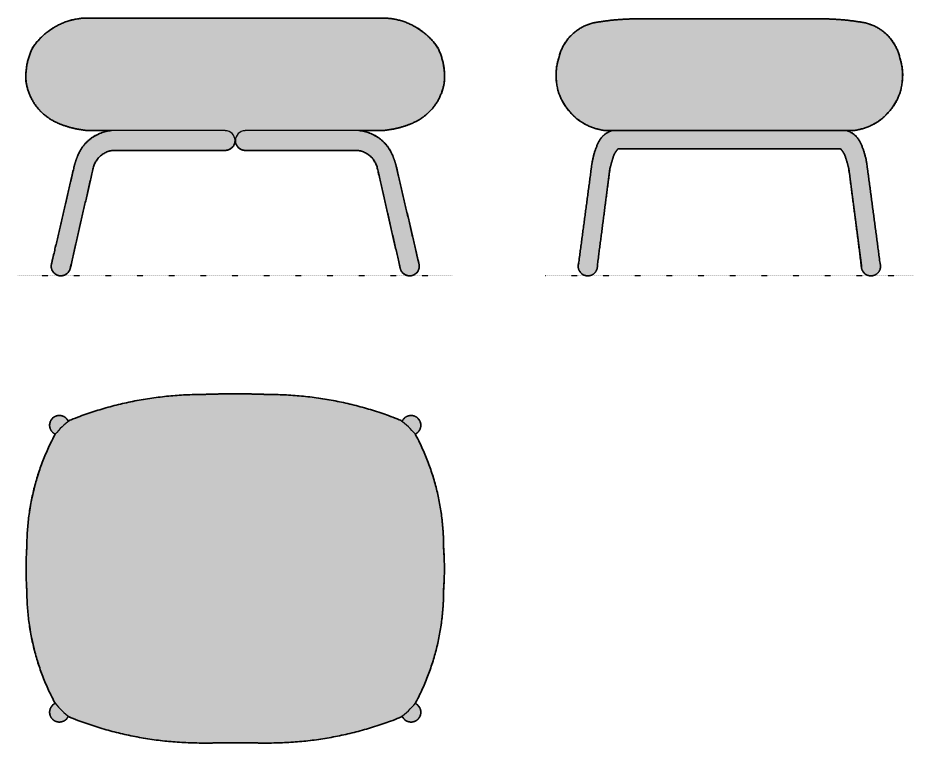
# Model space of a CAD drawing. Header units: millimetres. Extents: x 0 to 1494, y -779 to 429.
import ezdxf

# ---------------------------------------------------------------- set-up
doc = ezdxf.new("R2010")
doc.units = ezdxf.units.MM
doc.linetypes.add('Dots', pattern=[1, 0, -1])
doc.layers.add('Blocks', color=7, linetype='Continuous')
doc.layers.add('Blocks$Fill', color=7, linetype='Continuous', true_color=0xffffff)
for name, color, linetype, lineweight, true_color in [('Blocks$Inner', 7, 'Continuous', 25, 0x007f00), ('Blocks$Outline', 7, 'Continuous', 35, 0xff3f3f), ('Groud', 7, 'Dots', 25, 0x243775)]:
    doc.layers.add(name, color=color, linetype=linetype, lineweight=lineweight, true_color=true_color)

# ---------------------------------------------------------------- blocks, each defined once
blk = doc.blocks.new('Nest Easy Ottoman Top')
at = {"layer": 'Blocks$Fill'}
blk.add_hatch(color=256, dxfattribs=at).paths.add_polyline_path([(69.2, 209), (69, 209.4), (68.8, 209.9), (68.6, 210.3), (68.4, 210.7), (68.1, 211.1), (67.9, 211.6), (67.6, 212), (67.3, 212.4), (67, 212.8), (66.7, 213.1), (66.3, 213.5), (66, 213.9), (65.6, 214.2), (65.3, 214.6), (64.9, 214.9), (64.5, 215.2), (64.1, 215.5), (63.7, 215.8), (63.3, 216.1), (62.9, 216.4), (62.4, 216.6), (62, 216.9), (61.6, 217.1), (61.1, 217.3), (60.7, 217.5), (60.2, 217.7), (59.7, 217.9), (59.3, 218), (58.8, 218.2), (58.4, 218.3), (57.9, 218.4), (57.4, 218.5), (57, 218.6), (56.5, 218.7), (56, 218.7), (55.5, 218.8), (55, 218.8), (54.5, 218.8), (54.1, 218.8), (53.6, 218.8), (53.1, 218.8), (52.6, 218.8), (52.1, 218.7), (51.6, 218.6), (51.1, 218.5), (50.6, 218.4), (50.1, 218.3), (49.6, 218.2), (49.1, 218), (48.7, 217.9), (48.2, 217.7), (47.7, 217.5), (47.3, 217.3), (46.8, 217.1), (46.4, 216.8), (46, 216.6), (45.5, 216.3), (45.1, 216.1), (44.7, 215.8), (44.3, 215.5), (44, 215.2), (43.6, 214.9), (43.2, 214.6), (42.9, 214.2), (42.5, 213.9), (42.2, 213.5), (41.9, 213.2), (41.6, 212.8), (41.3, 212.4), (41, 212), (40.7, 211.6), (40.4, 211.2), (40.2, 210.8), (39.9, 210.4), (39.7, 209.9), (39.5, 209.5), (39.3, 209), (39.1, 208.5), (38.9, 208.1), (38.7, 207.6), (38.6, 207.1), (38.5, 206.6), (38.3, 206.1), (38.2, 205.7), (38.1, 205.2), (38.1, 204.7), (38, 204.2), (38, 203.7), (37.9, 203.2), (37.9, 202.7), (37.9, 202.2), (37.9, 201.7), (38, 201.2), (38, 200.8), (38.1, 200.3), (38.2, 199.8), (38.2, 199.3), (38.3, 198.9), (38.5, 198.4), (38.6, 197.9), (38.7, 197.5), (38.9, 197), (39.1, 196.5), (39.2, 196.1), (39.4, 195.6), (39.7, 195.2), (39.9, 194.7), (40.1, 194.3), (40.4, 193.9), (40.7, 193.5), (41, 193), (41.3, 192.6), (41.6, 192.2), (41.9, 191.9), (42.2, 191.5), (42.6, 191.1), (42.9, 190.8), (43.3, 190.4), (43.7, 190.1), (44, 189.8), (44.4, 189.5), (44.8, 189.2), (45.2, 188.9), (45.6, 188.6), (46.1, 188.4), (46.5, 188.2), (46.9, 187.9), (47.3, 187.7), (47, 187.4), (41.5, 176.6), (36.3, 165.7), (31.3, 154.6), (26.8, 143.3), (22.5, 131.8), (18.6, 120.2), (15.1, 108.4), (11.9, 96.6), (9.1, 84.7), (6.7, 72.7), (4.7, 60.6), (3, 48.5), (1.7, 36.4), (0.7, 24.2), (0.2, 12.1), (0, 0), (-0.6, -9.1), (-1, -18.3), (-1.3, -27.4), (-1.3, -36.6), (-1.3, -45.8), (-1, -54.9), (-0.6, -64.1), (0, -73.2), (0.2, -85.3), (0.7, -97.4), (1.7, -109.6), (3, -121.7), (4.7, -133.8), (6.7, -145.9), (9.1, -157.9), (11.9, -169.8), (15.1, -181.6), (18.6, -193.4), (22.5, -205), (26.8, -216.5), (31.3, -227.8), (36.3, -238.9), (41.5, -249.8), (47, -260.6), (47.3, -260.9), (46.9, -261.1), (46.5, -261.4), (46.1, -261.6), (45.6, -261.8), (45.2, -262.1), (44.8, -262.4), (44.4, -262.7), (44, -263), (43.7, -263.3), (43.3, -263.6), (42.9, -264), (42.6, -264.3), (42.2, -264.7), (41.9, -265.1), (41.6, -265.4), (41.3, -265.8), (41, -266.2), (40.7, -266.7), (40.4, -267.1), (40.1, -267.5), (39.9, -267.9), (39.7, -268.4), (39.4, -268.8), (39.2, -269.3), (39.1, -269.7), (38.9, -270.2), (38.7, -270.7), (38.6, -271.1), (38.5, -271.6), (38.3, -272.1), (38.2, -272.5), (38.2, -273), (38.1, -273.5), (38, -274), (38, -274.4), (37.9, -274.9), (37.9, -275.4), (37.9, -275.9), (37.9, -276.4), (38, -276.9), (38, -277.4), (38.1, -277.9), (38.1, -278.4), (38.2, -278.9), (38.3, -279.3), (38.5, -279.8), (38.6, -280.3), (38.7, -280.8), (38.9, -281.3), (39.1, -281.7), (39.3, -282.2), (39.5, -282.7), (39.7, -283.1), (39.9, -283.6), (40.2, -284), (40.4, -284.4), (40.7, -284.8), (41, -285.2), (41.3, -285.6), (41.6, -286), (41.9, -286.4), (42.2, -286.7), (42.5, -287.1), (42.9, -287.4), (43.2, -287.8), (43.6, -288.1), (44, -288.4), (44.3, -288.7), (44.7, -289), (45.1, -289.3), (45.5, -289.5), (46, -289.8), (46.4, -290), (46.8, -290.3), (47.3, -290.5), (47.7, -290.7), (48.2, -290.9), (48.7, -291.1), (49.1, -291.2), (49.6, -291.4), (50.1, -291.5), (50.6, -291.6), (51.1, -291.7), (51.6, -291.8), (52.1, -291.9), (52.6, -292), (53.1, -292), (53.6, -292), (54.1, -292), (54.5, -292), (55, -292), (55.5, -292), (56, -291.9), (56.5, -291.9), (57, -291.8), (57.4, -291.7), (57.9, -291.6), (58.4, -291.5), (58.8, -291.4), (59.3, -291.2), (59.7, -291.1), (60.2, -290.9), (60.7, -290.7), (61.1, -290.5), (61.6, -290.3), (62, -290.1), (62.4, -289.8), (62.9, -289.6), (63.3, -289.3), (63.7, -289), (64.1, -288.7), (64.5, -288.4), (64.9, -288.1), (65.3, -287.8), (65.6, -287.4), (66, -287.1), (66.3, -286.7), (66.7, -286.3), (67, -286), (67.3, -285.6), (67.6, -285.2), (67.9, -284.8), (68.1, -284.3), (68.4, -283.9), (68.6, -283.5), (68.8, -283.1), (69, -282.6), (69.2, -282.2), (71.7, -284.1), (84.8, -289.2), (98.1, -294), (111.5, -298.5), (125.1, -302.7), (138.7, -306.6), (152.5, -310.1), (166.3, -313.3), (180.3, -316.2), (194.3, -318.7), (208.3, -320.9), (222.4, -322.8), (236.5, -324.3), (250.6, -325.5), (264.8, -326.3), (278.9, -326.8), (293, -327), (401.9, -327), (416, -326.8), (430.1, -326.3), (444.2, -325.5), (458.4, -324.3), (472.5, -322.8), (486.5, -320.9), (500.6, -318.7), (514.6, -316.2), (528.5, -313.3), (542.4, -310.1), (556.1, -306.6), (569.8, -302.7), (583.3, -298.5), (596.8, -294), (610, -289.2), (623.2, -284.1), (625.6, -282.2), (625.8, -282.6), (626, -283.1), (626.2, -283.5), (626.5, -283.9), (626.7, -284.3), (627, -284.8), (627.3, -285.2), (627.6, -285.6), (627.9, -286), (628.2, -286.3), (628.5, -286.7), (628.9, -287.1), (629.2, -287.4), (629.6, -287.8), (630, -288.1), (630.4, -288.4), (630.7, -288.7), (631.2, -289), (631.6, -289.3), (632, -289.6), (632.4, -289.8), (632.9, -290.1), (633.3, -290.3), (633.7, -290.5), (634.2, -290.7), (634.6, -290.9), (635.1, -291.1), (635.6, -291.2), (636, -291.4), (636.5, -291.5), (637, -291.6), (637.4, -291.7), (637.9, -291.8), (638.4, -291.9), (638.8, -291.9), (639.3, -292), (639.8, -292), (640.3, -292), (640.8, -292), (641.3, -292), (641.8, -292), (642.3, -292), (642.8, -291.9), (643.3, -291.8), (643.8, -291.7), (644.3, -291.6), (644.7, -291.5), (645.2, -291.4), (645.7, -291.2), (646.2, -291.1), (646.7, -290.9), (647.1, -290.7), (647.6, -290.5), (648, -290.3), (648.5, -290), (648.9, -289.8), (649.3, -289.5), (649.7, -289.3), (650.1, -289), (650.5, -288.7), (650.9, -288.4), (651.3, -288.1), (651.6, -287.8), (652, -287.4), (652.3, -287.1), (652.6, -286.7), (653, -286.4), (653.3, -286), (653.6, -285.6), (653.9, -285.2), (654.1, -284.8), (654.4, -284.4), (654.7, -284), (654.9, -283.6), (655.2, -283.1), (655.4, -282.7), (655.6, -282.2), (655.8, -281.7), (655.9, -281.3), (656.1, -280.8), (656.3, -280.3), (656.4, -279.8), (656.5, -279.3), (656.6, -278.9), (656.7, -278.4), (656.8, -277.9), (656.8, -277.4), (656.9, -276.9), (656.9, -276.4), (656.9, -275.9), (656.9, -275.4), (656.9, -274.9), (656.9, -274.4), (656.8, -274), (656.8, -273.5), (656.7, -273), (656.6, -272.5), (656.5, -272.1), (656.4, -271.6), (656.3, -271.1), (656.1, -270.7), (656, -270.2), (655.8, -269.7), (655.6, -269.3), (655.4, -268.8), (655.2, -268.4), (655, -267.9), (654.7, -267.5), (654.5, -267.1), (654.2, -266.7), (653.9, -266.2), (653.6, -265.8), (653.3, -265.4), (653, -265.1), (652.6, -264.7), (652.3, -264.3), (651.9, -264), (651.6, -263.6), (651.2, -263.3), (650.8, -263), (650.4, -262.7), (650, -262.4), (649.6, -262.1), (649.2, -261.8), (648.8, -261.6), (648.4, -261.4), (648, -261.1), (647.5, -260.9), (647.8, -260.6), (653.4, -249.8), (658.6, -238.9), (663.5, -227.8), (668.1, -216.5), (672.3, -205), (676.2, -193.4), (679.7, -181.6), (682.9, -169.8), (685.7, -157.9), (688.1, -145.9), (690.2, -133.8), (691.9, -121.7), (693.2, -109.6), (694.1, -97.4), (694.7, -85.3), (694.9, -73.2), (695.4, -64.1), (695.9, -54.9), (696.1, -45.8), (696.2, -36.6), (696.1, -27.4), (695.9, -18.3), (695.4, -9.1), (694.9, 0), (694.7, 12.1), (694.1, 24.2), (693.2, 36.4), (691.9, 48.5), (690.2, 60.6), (688.1, 72.7), (685.7, 84.7), (682.9, 96.6), (679.7, 108.4), (676.2, 120.2), (672.3, 131.8), (668.1, 143.3), (663.5, 154.6), (658.6, 165.7), (653.4, 176.6), (647.8, 187.4), (647.5, 187.7), (648, 187.9), (648.4, 188.2), (648.8, 188.4), (649.2, 188.6), (649.6, 188.9), (650, 189.2), (650.4, 189.5), (650.8, 189.8), (651.2, 190.1), (651.6, 190.4), (651.9, 190.8), (652.3, 191.1), (652.6, 191.5), (653, 191.9), (653.3, 192.2), (653.6, 192.6), (653.9, 193), (654.2, 193.5), (654.5, 193.9), (654.7, 194.3), (655, 194.7), (655.2, 195.2), (655.4, 195.6), (655.6, 196.1), (655.8, 196.5), (656, 197), (656.1, 197.5), (656.3, 197.9), (656.4, 198.4), (656.5, 198.9), (656.6, 199.3), (656.7, 199.8), (656.8, 200.3), (656.8, 200.8), (656.9, 201.2), (656.9, 201.7), (656.9, 202.2), (656.9, 202.7), (656.9, 203.2), (656.9, 203.7), (656.8, 204.2), (656.8, 204.7), (656.7, 205.2), (656.6, 205.7), (656.5, 206.1), (656.4, 206.6), (656.3, 207.1), (656.1, 207.6), (655.9, 208.1), (655.8, 208.5), (655.6, 209), (655.4, 209.5), (655.2, 209.9), (654.9, 210.4), (654.7, 210.8), (654.4, 211.2), (654.1, 211.6), (653.9, 212), (653.6, 212.4), (653.3, 212.8), (653, 213.2), (652.6, 213.5), (652.3, 213.9), (652, 214.2), (651.6, 214.6), (651.3, 214.9), (650.9, 215.2), (650.5, 215.5), (650.1, 215.8), (649.7, 216.1), (649.3, 216.3), (648.9, 216.6), (648.5, 216.8), (648, 217.1), (647.6, 217.3), (647.1, 217.5), (646.7, 217.7), (646.2, 217.9), (645.7, 218), (645.2, 218.2), (644.7, 218.3), (644.3, 218.4), (643.8, 218.5), (643.3, 218.6), (642.8, 218.7), (642.3, 218.8), (641.8, 218.8), (641.3, 218.8), (640.8, 218.8), (640.3, 218.8), (639.8, 218.8), (639.3, 218.8), (638.8, 218.7), (638.4, 218.7), (637.9, 218.6), (637.4, 218.5), (637, 218.4), (636.5, 218.3), (636, 218.2), (635.6, 218), (635.1, 217.9), (634.6, 217.7), (634.2, 217.5), (633.7, 217.3), (633.3, 217.1), (632.9, 216.9), (632.4, 216.6), (632, 216.4), (631.6, 216.1), (631.2, 215.8), (630.7, 215.5), (630.4, 215.2), (630, 214.9), (629.6, 214.6), (629.2, 214.2), (628.9, 213.9), (628.5, 213.5), (628.2, 213.1), (627.9, 212.8), (627.6, 212.4), (627.3, 212), (627, 211.6), (626.7, 211.1), (626.5, 210.7), (626.2, 210.3), (626, 209.9), (625.8, 209.4), (625.6, 209), (623.2, 210.9), (610, 216), (596.8, 220.8), (583.3, 225.3), (569.8, 229.5), (556.1, 233.4), (542.4, 236.9), (528.5, 240.1), (514.6, 243), (500.6, 245.5), (486.5, 247.7), (472.5, 249.6), (458.4, 251.1), (444.2, 252.3), (430.1, 253.1), (416, 253.6), (401.9, 253.8), (374.7, 254.6), (347.4, 254.9), (320.2, 254.6), (293, 253.8), (278.9, 253.6), (264.8, 253.1), (250.6, 252.3), (236.5, 251.1), (222.4, 249.6), (208.3, 247.7), (194.3, 245.5), (180.3, 243), (166.3, 240.1), (152.5, 236.9), (138.7, 233.4), (125.1, 229.5), (111.5, 225.3), (98.1, 220.8), (84.8, 216), (71.7, 210.9)], flags=0)
at = {"layer": 'Blocks$Inner'}
for centre, radius, start, end in [((347.4, -1078.9), 1333.8, 87.6611, 92.3389), ((293, -338.5), 592.3, 90, 111.9428), ((401.9, -338.5), 592.3, 68.0572, 90), ((54.3, 202.5), 16.3, 23.4577, 244.8821), ((165.1, 88.5), 154, 127.332, 140.0227), ((529.8, 88.5), 154, 39.9773, 52.668), ((640.6, 202.5), 16.3, 295.1179, 156.5423), ((396.8, 0), 396.8, 151.8145, 180), ((298.1, 0), 396.8, 0, 28.1855), ((501.3, -36.6), 502.6, 175.8239, 184.1761), ((193.6, -36.6), 502.6, 355.8239, 4.1761), ((396.8, -73.2), 396.8, 180, 208.1855), ((298.1, -73.2), 396.8, 331.8145, 0), ((54.3, -275.7), 16.3, 115.1179, 336.5423), ((165.1, -161.7), 154, 219.9773, 232.668), ((529.8, -161.7), 154, 307.332, 320.0227), ((640.6, -275.7), 16.3, 203.4577, 64.8821), ((293, 265.3), 592.3, 248.0572, 270), ((401.9, 265.3), 592.3, 270, 291.9428)]:
    blk.add_arc(centre, radius, start, end, dxfattribs=at)
at = {"layer": 'Blocks$Inner', "extrusion": (0, 0, -1)}
blk.add_arc((-347.4, -8603.1), 8276.3, 89.62315, 90.37685, dxfattribs=at)
at = {"layer": 'Blocks$Outline'}
for points, weights, knots in [([(625.6, 209), (624.4, 210), (623.2, 210.9), (516.7, 253.8), (401.9, 253.8), (347.4, 256), (293, 253.8)], [0.998991821102, 0.999445770579, 1, 0.981722279466, 1, 0.999166893214, 1], [2488.226311, 2488.226311, 2488.226311, 2491.312308, 2491.312308, 2718.141689, 2718.141689, 2827.041656, 2827.041656, 2827.041656]), ([(293, 253.8), (178.2, 253.8), (71.7, 210.9), (70.4, 210), (69.2, 209)], [1, 0.981722279466, 1, 0.999445770579, 0.998991821102], [638.279802, 638.279802, 638.279802, 865.109184, 865.109184, 868.19518, 868.19518, 868.19518]), ([(69.2, 209), (65.8, 216.9), (57.4, 218.5), (49, 220.2), (42.9, 214.2), (36.7, 208.3), (38.2, 199.8), (39.6, 191.4), (47.3, 187.7)], [1, 0.885571618607, 1, 0.885571618607, 1, 0.885571618607, 1, 0.885571618607, 1], [0, 0, 0, 15.775863, 15.775863, 31.551727, 31.551727, 47.32759, 47.32759, 63.103454, 63.103454, 63.103454]), ([(647.5, 187.7), (655.3, 191.4), (656.7, 199.8), (658.1, 208.3), (652, 214.2), (645.8, 220.2), (637.4, 218.5), (629, 216.9), (625.6, 209)], [1, 0.885571618607, 1, 0.885571618607, 1, 0.885571618607, 1, 0.885571618607, 1], [0, 0, 0, 15.775863, 15.775863, 31.551727, 31.551727, 47.32759, 47.32759, 63.103454, 63.103454, 63.103454]), ([(47.3, 187.7), (47.2, 187.6), (47, 187.4), (0, 99.6), (0, 0), (-2.7, -36.6), (0, -73.2), (0, -172.8), (47, -260.6), (47.2, -260.8), (47.3, -260.9)], [0.999846041, 0.999922028113, 1, 0.969902872814, 1, 0.997344951081, 1, 0.969902872814, 1, 0.999922028114, 0.999846041001], [898.786536, 898.786536, 898.786536, 899.22069, 899.22069, 1094.395656, 1094.395656, 1167.659637, 1167.659637, 1362.834604, 1362.834604, 1363.268758, 1363.268758, 1363.268758]), ([(647.5, -260.9), (647.7, -260.8), (647.8, -260.6), (694.9, -172.8), (694.9, -73.2), (697.5, -36.6), (694.9, 0), (694.9, 99.6), (647.8, 187.4), (647.7, 187.6), (647.5, 187.7)], [0.999846041001, 0.999922028113, 1, 0.969902872814, 1, 0.997344951081, 1, 0.969902872814, 1, 0.999922028114, 0.999846041001], [1993.152734, 1993.152734, 1993.152734, 1993.586888, 1993.586888, 2188.761854, 2188.761854, 2262.025835, 2262.025835, 2457.200801, 2457.200801, 2457.634955, 2457.634955, 2457.634955]), ([(47.3, -260.9), (39.6, -264.6), (38.2, -273), (36.7, -281.5), (42.9, -287.4), (49, -293.4), (57.4, -291.7), (65.8, -290.1), (69.2, -282.2)], [1, 0.885571618607, 1, 0.885571618607, 1, 0.885571618607, 1, 0.885571618607, 1], [0, 0, 0, 15.775863, 15.775863, 31.551727, 31.551727, 47.32759, 47.32759, 63.103454, 63.103454, 63.103454]), ([(625.6, -282.2), (629, -290.1), (637.4, -291.7), (645.8, -293.4), (652, -287.4), (658.1, -281.5), (656.7, -273), (655.3, -264.6), (647.5, -260.9)], [1, 0.885571618607, 1, 0.885571618607, 1, 0.885571618607, 1, 0.885571618607, 1], [0, 0, 0, 15.775863, 15.775863, 31.551727, 31.551727, 47.32759, 47.32759, 63.103454, 63.103454, 63.103454]), ([(69.2, -282.2), (70.4, -283.2), (71.7, -284.1), (178.2, -327), (293, -327), (347.4, -326.7), (401.9, -327), (516.7, -327), (623.2, -284.1), (624.4, -283.2), (625.6, -282.2)], [0.998991821102, 0.999445770579, 1, 0.981722279466, 1, 0.999978369877, 1, 0.981722279466, 1, 0.999445770579, 0.998991821102], [1393.860113, 1393.860113, 1393.860113, 1396.94611, 1396.94611, 1623.775491, 1623.775491, 1732.646, 1732.646, 1959.475381, 1959.475381, 1962.561378, 1962.561378, 1962.561378])]:
    blk.add_rational_spline(points, weights, degree=2, knots=knots, dxfattribs=at)
blk = doc.blocks.new('Nest Easy Ottoman Side')
at = {"layer": 'Blocks$Fill'}
blk.add_hatch(color=256, dxfattribs=at).paths.add_polyline_path([(307.5, 427.9), (152.9, 427.9), (145, 427.8), (137.2, 427.5), (129.4, 427.1), (121.5, 426.6), (113.7, 425.9), (105.9, 425.1), (98.1, 424.1), (90.4, 422.9), (89, 422.8), (87.5, 422.6), (86.1, 422.4), (84.7, 422.1), (83.2, 421.9), (81.8, 421.6), (80.4, 421.2), (78.9, 420.9), (77.5, 420.5), (76.1, 420.1), (74.6, 419.6), (73.2, 419.2), (71.8, 418.7), (70.4, 418.1), (68.9, 417.6), (67.5, 417), (66.1, 416.4), (64.7, 415.7), (63.4, 415), (62, 414.3), (60.6, 413.6), (59.3, 412.8), (57.9, 412), (56.6, 411.2), (55.3, 410.4), (54, 409.5), (52.7, 408.6), (51.5, 407.6), (50.2, 406.7), (49, 405.7), (47.8, 404.7), (46.6, 403.7), (45.4, 402.6), (44.3, 401.5), (43.2, 400.4), (42.1, 399.3), (41, 398.2), (40, 397), (39, 395.8), (38, 394.6), (37, 393.4), (36, 392.2), (35.1, 390.9), (34.2, 389.6), (33.4, 388.4), (32.5, 387.1), (31.7, 385.7), (30.9, 384.4), (30.2, 383.1), (29.5, 381.8), (28.8, 380.4), (28.1, 379), (27.5, 377.7), (26.9, 376.3), (26.3, 374.9), (25.7, 373.6), (25.2, 372.2), (24.7, 370.8), (24.3, 369.4), (23.8, 368), (23.4, 366.6), (23.1, 365.2), (22.7, 363.8), (22.4, 362.4), (21.8, 360.5), (21.2, 358.5), (20.7, 356.6), (20.3, 354.6), (19.8, 352.6), (19.4, 350.6), (19.1, 348.5), (18.8, 346.5), (18.5, 344.5), (18.3, 342.4), (18.2, 340.3), (18, 338.3), (18, 336.2), (17.9, 334.1), (17.9, 332), (18, 329.9), (18.1, 327.9), (18.3, 325.8), (18.5, 323.7), (18.7, 321.7), (19, 319.6), (19.3, 317.6), (19.7, 315.5), (20.1, 313.5), (20.6, 311.5), (21.1, 309.5), (21.7, 307.5), (22.3, 305.6), (22.9, 303.6), (23.6, 301.7), (24.3, 299.8), (25, 297.9), (26.2, 295.2), (27.6, 292.5), (29, 289.8), (30.5, 287.2), (32.1, 284.5), (33.8, 282), (35.6, 279.4), (37.5, 276.9), (39.4, 274.5), (41.5, 272.1), (43.7, 269.8), (45.9, 267.5), (48.2, 265.4), (50.6, 263.3), (53.1, 261.2), (55.6, 259.3), (58.2, 257.5), (60.9, 255.7), (63.6, 254), (66.4, 252.5), (69.2, 251), (72, 249.6), (74.9, 248.4), (77.8, 247.2), (80.8, 246.1), (83.7, 245.2), (86.7, 244.3), (89.7, 243.6), (92.7, 242.9), (95.7, 242.4), (98.6, 241.9), (101.6, 241.6), (110.6, 241.6), (109.8, 241.3), (109, 241), (108.2, 240.7), (107.4, 240.3), (106.6, 240), (105.9, 239.6), (105.1, 239.2), (104.4, 238.8), (103.6, 238.4), (102.9, 237.9), (102.1, 237.5), (101.4, 237), (100.7, 236.5), (100, 236), (99.3, 235.4), (98.6, 234.9), (97.9, 234.3), (97.3, 233.8), (96.7, 233.2), (96, 232.6), (95.4, 232), (94.8, 231.3), (94.2, 230.7), (93.7, 230), (93.1, 229.4), (92.6, 228.7), (92.1, 228), (91.6, 227.3), (91.1, 226.6), (90.6, 225.9), (90.2, 225.2), (89.8, 224.4), (88.7, 222.2), (87.6, 219.9), (86.6, 217.6), (85.6, 215.2), (84.7, 212.9), (83.8, 210.5), (83, 208.1), (82.2, 205.7), (81.5, 203.3), (80.8, 200.9), (80.2, 198.4), (79.6, 196), (79, 193.5), (78.5, 191), (78.1, 188.6), (77.7, 186.1), (55.6, 20.6), (55.5, 20.2), (55.4, 19.8), (55.3, 19.3), (55.2, 18.9), (55.1, 18.5), (55, 18.1), (55, 17.6), (54.9, 17.2), (54.9, 16.7), (54.9, 16.3), (54.9, 15.9), (54.9, 15.4), (54.9, 15), (54.9, 14.5), (54.9, 14.1), (55, 13.6), (55, 13.2), (55.1, 12.7), (55.2, 12.3), (55.3, 11.9), (55.4, 11.4), (55.5, 11), (55.7, 10.6), (55.8, 10.2), (56, 9.7), (56.1, 9.3), (56.3, 8.9), (56.5, 8.5), (56.7, 8.2), (56.9, 7.8), (57.1, 7.4), (57.4, 7), (57.6, 6.7), (57.8, 6.3), (58.1, 6), (58.4, 5.6), (58.6, 5.3), (58.9, 5), (59.2, 4.6), (59.5, 4.3), (59.9, 4), (60.2, 3.7), (60.5, 3.4), (60.9, 3.1), (61.2, 2.9), (61.6, 2.6), (62, 2.3), (62.3, 2.1), (62.7, 1.9), (63.1, 1.6), (63.5, 1.4), (63.9, 1.2), (64.3, 1), (64.7, 0.9), (65.1, 0.7), (65.5, 0.6), (66, 0.4), (66.4, 0.3), (66.8, 0.2), (67.2, 0.1), (67.7, 0), (68.1, -0.1), (68.5, -0.2), (68.9, -0.2), (69.4, -0.3), (69.8, -0.3), (70.2, -0.3), (70.6, -0.4), (71.1, -0.4), (71.5, -0.3), (72, -0.3), (72.4, -0.3), (72.8, -0.2), (73.3, -0.2), (73.7, -0.1), (74.2, 0), (74.6, 0.1), (75, 0.2), (75.5, 0.3), (75.9, 0.4), (76.3, 0.6), (76.7, 0.8), (77.1, 0.9), (77.6, 1.1), (78, 1.3), (78.4, 1.5), (78.7, 1.7), (79.1, 1.9), (79.5, 2.2), (79.9, 2.4), (80.2, 2.7), (80.6, 2.9), (80.9, 3.2), (81.3, 3.5), (81.6, 3.8), (81.9, 4), (82.2, 4.3), (82.5, 4.6), (82.8, 5), (83.1, 5.3), (83.4, 5.6), (83.6, 6), (83.9, 6.3), (84.1, 6.7), (84.4, 7.1), (84.6, 7.4), (84.8, 7.8), (85.1, 8.2), (85.3, 8.6), (85.5, 9), (85.6, 9.4), (85.8, 9.9), (86, 10.3), (86.1, 10.7), (86.2, 11.1), (86.4, 11.6), (86.5, 12), (86.6, 12.4), (86.6, 12.9), (86.7, 13.3), (86.8, 13.7), (86.8, 14.2), (86.9, 14.6), (86.9, 15.1), (86.9, 15.5), (86.9, 15.9), (86.9, 16.3), (86.8, 16.8), (107.8, 177.9), (109.2, 183.7), (110.8, 189.3), (112.5, 194.9), (114.4, 200.5), (114.8, 201.2), (115.1, 202), (115.4, 202.7), (115.8, 203.4), (116.2, 204.1), (116.6, 204.8), (117, 205.5), (117.4, 206.1), (117.9, 206.8), (118.3, 207.4), (118.8, 208.1), (119.3, 208.7), (119.8, 209.3), (120.3, 209.9), (120.9, 210.5), (121.4, 211.1), (306.9, 211.1), (492.4, 211.1), (493, 210.5), (493.5, 209.9), (494, 209.3), (494.5, 208.7), (495, 208.1), (495.5, 207.4), (496, 206.8), (496.4, 206.1), (496.9, 205.5), (497.3, 204.8), (497.7, 204.1), (498.1, 203.4), (498.4, 202.7), (498.8, 202), (499.1, 201.2), (499.4, 200.5), (501.3, 194.9), (503.1, 189.3), (504.7, 183.7), (506.1, 177.9), (527, 16.8), (527, 16.3), (527, 15.9), (527, 15.5), (527, 15.1), (527, 14.6), (527, 14.2), (527.1, 13.7), (527.2, 13.3), (527.2, 12.9), (527.3, 12.4), (527.4, 12), (527.5, 11.6), (527.6, 11.1), (527.8, 10.7), (527.9, 10.3), (528.1, 9.9), (528.2, 9.4), (528.4, 9), (528.6, 8.6), (528.8, 8.2), (529, 7.8), (529.2, 7.4), (529.5, 7.1), (529.7, 6.7), (530, 6.3), (530.2, 6), (530.5, 5.6), (530.8, 5.3), (531.1, 5), (531.4, 4.6), (531.7, 4.3), (532, 4), (532.3, 3.8), (532.6, 3.5), (532.9, 3.2), (533.3, 2.9), (533.6, 2.7), (534, 2.4), (534.4, 2.2), (534.7, 1.9), (535.1, 1.7), (535.5, 1.5), (535.9, 1.3), (536.3, 1.1), (536.7, 0.9), (537.1, 0.8), (537.5, 0.6), (538, 0.4), (538.4, 0.3), (538.8, 0.2), (539.3, 0.1), (539.7, 0), (540.1, -0.1), (540.6, -0.2), (541, -0.2), (541.5, -0.3), (541.9, -0.3), (542.3, -0.3), (542.8, -0.4), (543.2, -0.4), (543.6, -0.3), (544.1, -0.3), (544.5, -0.3), (544.9, -0.2), (545.4, -0.2), (545.8, -0.1), (546.2, 0), (546.6, 0.1), (547.1, 0.2), (547.5, 0.3), (547.9, 0.4), (548.3, 0.6), (548.7, 0.7), (549.2, 0.9), (549.6, 1), (550, 1.2), (550.4, 1.4), (550.8, 1.6), (551.1, 1.9), (551.5, 2.1), (551.9, 2.3), (552.3, 2.6), (552.6, 2.9), (553, 3.1), (553.3, 3.4), (553.7, 3.7), (554, 4), (554.3, 4.3), (554.6, 4.6), (554.9, 5), (555.2, 5.3), (555.5, 5.6), (555.8, 6), (556, 6.3), (556.3, 6.7), (556.5, 7), (556.7, 7.4), (556.9, 7.8), (557.1, 8.2), (557.3, 8.5), (557.5, 8.9), (557.7, 9.3), (557.9, 9.7), (558, 10.2), (558.2, 10.6), (558.3, 11), (558.4, 11.4), (558.6, 11.9), (558.7, 12.3), (558.7, 12.7), (558.8, 13.2), (558.9, 13.6), (558.9, 14.1), (559, 14.5), (559, 15), (559, 15.4), (559, 15.9), (559, 16.3), (559, 16.7), (558.9, 17.2), (558.9, 17.6), (558.8, 18.1), (558.8, 18.5), (558.7, 18.9), (558.6, 19.3), (558.5, 19.8), (558.4, 20.2), (558.2, 20.6), (536.2, 186.1), (535.8, 188.6), (535.3, 191), (534.8, 193.5), (534.3, 196), (533.7, 198.4), (533.1, 200.9), (532.4, 203.3), (531.6, 205.7), (530.8, 208.1), (530, 210.5), (529.1, 212.9), (528.2, 215.2), (527.3, 217.6), (526.3, 219.9), (525.2, 222.2), (524.1, 224.4), (523.7, 225.2), (523.2, 225.9), (522.8, 226.6), (522.3, 227.3), (521.8, 228), (521.3, 228.7), (520.7, 229.4), (520.2, 230), (519.6, 230.7), (519, 231.3), (518.4, 232), (517.8, 232.6), (517.2, 233.2), (516.6, 233.8), (515.9, 234.3), (515.2, 234.9), (514.6, 235.4), (513.9, 236), (513.2, 236.5), (512.5, 237), (511.7, 237.5), (511, 237.9), (510.3, 238.4), (509.5, 238.8), (508.8, 239.2), (508, 239.6), (507.2, 240), (506.4, 240.3), (505.7, 240.7), (504.9, 241), (504.1, 241.3), (503.3, 241.6), (512.3, 241.6), (515.2, 241.9), (518.2, 242.4), (521.2, 242.9), (524.2, 243.6), (527.2, 244.3), (530.1, 245.2), (533.1, 246.1), (536, 247.2), (538.9, 248.4), (541.8, 249.6), (544.7, 251), (547.5, 252.5), (550.3, 254), (553, 255.7), (555.6, 257.5), (558.2, 259.3), (560.8, 261.2), (563.3, 263.3), (565.6, 265.4), (568, 267.5), (570.2, 269.8), (572.4, 272.1), (574.4, 274.5), (576.4, 276.9), (578.3, 279.4), (580.1, 282), (581.8, 284.5), (583.4, 287.2), (584.9, 289.8), (586.3, 292.5), (587.6, 295.2), (588.8, 297.9), (589.6, 299.8), (590.3, 301.7), (591, 303.6), (591.6, 305.6), (592.2, 307.5), (592.7, 309.5), (593.3, 311.5), (593.7, 313.5), (594.1, 315.5), (594.5, 317.6), (594.9, 319.6), (595.1, 321.7), (595.4, 323.7), (595.6, 325.8), (595.7, 327.9), (595.9, 329.9), (595.9, 332), (595.9, 334.1), (595.9, 336.2), (595.8, 338.3), (595.7, 340.3), (595.5, 342.4), (595.3, 344.5), (595.1, 346.5), (594.8, 348.5), (594.4, 350.6), (594, 352.6), (593.6, 354.6), (593.1, 356.6), (592.6, 358.5), (592.1, 360.5), (591.5, 362.4), (591.2, 363.8), (590.8, 365.2), (590.4, 366.6), (590, 368), (589.6, 369.4), (589.1, 370.8), (588.6, 372.2), (588.1, 373.6), (587.6, 374.9), (587, 376.3), (586.4, 377.7), (585.7, 379), (585.1, 380.4), (584.4, 381.8), (583.7, 383.1), (582.9, 384.4), (582.1, 385.7), (581.3, 387.1), (580.5, 388.4), (579.6, 389.6), (578.7, 390.9), (577.8, 392.2), (576.9, 393.4), (575.9, 394.6), (574.9, 395.8), (573.9, 397), (572.8, 398.2), (571.8, 399.3), (570.7, 400.4), (569.6, 401.5), (568.4, 402.6), (567.3, 403.7), (566.1, 404.7), (564.9, 405.7), (563.6, 406.7), (562.4, 407.6), (561.1, 408.6), (559.9, 409.5), (558.6, 410.4), (557.3, 411.2), (555.9, 412), (554.6, 412.8), (553.2, 413.6), (551.9, 414.3), (550.5, 415), (549.1, 415.7), (547.7, 416.4), (546.3, 417), (544.9, 417.6), (543.5, 418.1), (542.1, 418.7), (540.7, 419.2), (539.2, 419.6), (537.8, 420.1), (536.4, 420.5), (534.9, 420.9), (533.5, 421.2), (532.1, 421.6), (530.6, 421.9), (529.2, 422.1), (527.8, 422.4), (526.3, 422.6), (524.9, 422.8), (523.5, 422.9), (515.7, 424.1), (507.9, 425.1), (500.1, 425.9), (492.3, 426.6), (484.5, 427.1), (476.7, 427.5), (468.8, 427.8), (461, 427.9)], flags=0)
at = {"layer": 'Blocks$Inner'}
for p, q in [((307.5, 427.9), (152.9, 427.9)), ((77.7, 186.1), (55.6, 20.6)), ((558.2, 20.6), (536.2, 186.1)), ((86.8, 16.8), (107.8, 177.9)), ((506.1, 177.9), (527, 16.8))]:
    blk.add_line(p, q, dxfattribs=at)
for points in [[(461, 427.9), (306.4, 427.9)], [(101.6, 241.6), (307.5, 241.6), (110.6, 241.6)], [(503.3, 241.6), (306.4, 241.6), (512.3, 241.6)], [(121.4, 211.1), (306.9, 211.1), (492.4, 211.1)]]:
    blk.add_lwpolyline(points, dxfattribs=at)
for centre, radius, start, end in [((98.4, 345.5), 77.8, 95.8877, 167.456), ((154.5, 9.4), 418.5, 90.2197, 98.8135), ((459.4, 9.4), 418.5, 81.1865, 89.7803), ((515.5, 345.5), 77.8, 12.544, 84.1123), ((112, 333.8), 94.1, 162.2929, 202.4112), ((501.8, 333.8), 94.1, 337.5888, 17.7071), ((111.1, 334.6), 93.5, 203.09, 264.1751), ((502.8, 334.6), 93.5, 275.8249, 336.91), ((122.9, 205.3), 38.3, 108.791, 150.0278), ((490.9, 205.3), 38.3, 29.9722, 71.209), ((207, 166.5), 130.8, 153.6768, 171.3687), ((406.9, 166.5), 130.8, 8.6313, 26.3232), ((70.9, 15.7), 16, 162.0655, 4.012), ((543, 15.7), 16, 175.988, 17.9345)]:
    blk.add_arc(centre, radius, start, end, dxfattribs=at)
at = {"layer": 'Blocks$Inner', "extrusion": (0, 0, -1)}
for centre, radius, start, end in [((-145.7, 187.5), 33.8, 22.6872, 44.231), ((-468.2, 187.5), 33.8, 135.769, 157.3128), ((-316, 128.6), 214, 13.3277, 19.6354), ((-297.9, 128.6), 214, 160.3646, 166.6723)]:
    blk.add_arc(centre, radius, start, end, dxfattribs=at)
at = {"layer": 'Blocks$Outline'}
for points, weights, knots in [([(307.5, 427.9), (230.2, 427.9), (152.9, 427.9), (121.4, 427.8), (90.4, 422.9), (34.6, 417.2), (22.4, 362.4), (11.9, 329.7), (25, 297.9), (46.7, 247.2), (101.6, 241.6), (106.1, 241.6), (110.6, 241.6)], [1, 1, 1, 0.9971891959, 1, 0.811225450785, 1, 0.939338782232, 1, 0.861251771301, 1, 1, 1], [-154.566408, -154.566408, -154.566408, 0, 0, 62.767216, 62.767216, 159.982672, 159.982672, 225.864239, 225.864239, 325.595391, 325.595391, 334.594446, 334.594446, 334.594446]), ([(503.3, 241.6), (507.8, 241.6), (512.3, 241.6), (567.2, 247.2), (588.8, 297.9), (601.9, 329.7), (591.5, 362.4), (579.3, 417.2), (523.5, 422.9), (492.4, 427.8), (461, 427.9), (384.2, 427.9), (307.5, 427.9)], [1, 1, 1, 0.861251771301, 1, 0.939338782233, 1, 0.811225450786, 1, 0.9971891959, 1, 1, 1], [2473.350185, 2473.350185, 2473.350185, 2482.34924, 2482.34924, 2582.080391, 2582.080391, 2647.961959, 2647.961959, 2745.177415, 2745.177415, 2807.944631, 2807.944631, 2961.470259, 2961.470259, 2961.470259]), ([(110.6, 241.6), (97, 236.9), (89.8, 224.4), (80.7, 206.2), (77.7, 186.1), (66.7, 103.3), (55.6, 20.6), (53.3, 13.4), (57.4, 7), (61.4, 0.7), (68.9, -0.2), (76.4, -1.2), (81.9, 4), (87.4, 9.2), (86.8, 16.8), (97.3, 97.4), (107.8, 177.9), (110.5, 189.4), (114.4, 200.5), (116.9, 206.5), (121.4, 211.1), (214.2, 211.1), (306.9, 211.1), (399.7, 211.1), (492.4, 211.1), (496.9, 206.5), (499.4, 200.5), (503.4, 189.4), (506.1, 177.9), (516.6, 97.4), (527, 16.8), (526.5, 9.2), (532, 4), (537.4, -1.2), (544.9, -0.2), (552.4, 0.7), (556.5, 7), (560.6, 13.4), (558.2, 20.6), (547.2, 103.3), (536.2, 186.1), (533.1, 206.2), (524.1, 224.4), (516.9, 236.9), (503.3, 241.6)], [1, 0.935946563101, 1, 0.988105495477, 1, 1, 1, 0.904504918576, 1, 0.904504918576, 1, 0.904504918576, 1, 0.904504918576, 1, 1, 1, 0.998485384762, 1, 0.982379023124, 1, 1, 1, 1, 1, 0.982379023124, 1, 0.998485384762, 1, 1, 1, 0.904504918576, 1, 0.904504918576, 1, 0.904504918576, 1, 0.904504918576, 1, 1, 1, 0.988105495477, 1, 0.935946563101, 1], [728.318771, 728.318771, 728.318771, 755.875054, 755.875054, 796.254267, 796.254267, 963.209808, 963.209808, 977.324436, 977.324436, 991.439063, 991.439063, 1005.553691, 1005.553691, 1019.668319, 1019.668319, 1182.185587, 1182.185587, 1205.743038, 1205.743038, 1218.460423, 1218.460423, 1403.972315, 1403.972315, 1589.484207, 1589.484207, 1602.201593, 1602.201593, 1625.759043, 1625.759043, 1788.276312, 1788.276312, 1802.39094, 1802.39094, 1816.505567, 1816.505567, 1830.620195, 1830.620195, 1844.734823, 1844.734823, 2011.690363, 2011.690363, 2052.069576, 2052.069576, 2079.625859, 2079.625859, 2079.625859])]:
    blk.add_rational_spline(points, weights, degree=2, knots=knots, dxfattribs=at)
blk = doc.blocks.new('Nest Easy Ottoman Front')
at = {"layer": 'Blocks$Fill'}
blk.add_hatch(color=256, dxfattribs=at).paths.add_polyline_path([(156.1, 241.6), (117.6, 241.6), (112.1, 242.2), (106.6, 243), (101.6, 243.8), (96.7, 244.7), (91.7, 245.8), (86.8, 247.1), (82, 248.5), (77.2, 250.1), (72.4, 251.8), (67.8, 253.7), (65.2, 254.8), (62.6, 256), (60.1, 257.3), (57.6, 258.7), (55.1, 260.1), (52.7, 261.7), (50.3, 263.3), (47.9, 265), (45.6, 266.8), (43.3, 268.7), (41.1, 270.7), (39, 272.7), (36.9, 274.9), (34.9, 277.1), (33, 279.3), (31.1, 281.7), (29.3, 284), (27.6, 286.5), (26, 289), (24.5, 291.6), (23, 294.1), (21.7, 296.8), (20.5, 299.5), (19.3, 302.2), (18.2, 304.9), (17.3, 307.6), (16.4, 310.4), (15.6, 313.1), (14.9, 315.9), (14.4, 318.7), (13.9, 321.5), (13.5, 324.2), (13.3, 327.7), (13.2, 331.2), (13.3, 334.7), (13.4, 338.2), (13.7, 341.7), (14.1, 345.2), (14.6, 348.7), (15.2, 352.2), (16, 355.6), (16.8, 359.1), (17.7, 362.5), (18.8, 365.8), (19.9, 369.1), (21.2, 372.4), (22.6, 375.6), (24, 378.8), (25.9, 381.6), (27.8, 384.3), (29.9, 387), (32, 389.6), (34.2, 392.2), (36.6, 394.7), (39, 397.2), (41.5, 399.6), (44.1, 401.9), (46.7, 404.2), (49.5, 406.4), (52.3, 408.5), (55.2, 410.5), (58.2, 412.4), (61.2, 414.2), (64.3, 415.9), (67.4, 417.6), (70.6, 419.1), (73.8, 420.5), (77.1, 421.8), (80.4, 423.1), (83.7, 424.2), (87, 425.2), (90.4, 426), (93.8, 426.8), (97.2, 427.5), (100.6, 428.1), (104, 428.5), (107.3, 428.8), (110.7, 429.1), (114.1, 429.2), (117.4, 429.3), (362.3, 429.3), (607.3, 429.3), (610.6, 429.2), (613.9, 429.1), (617.3, 428.8), (620.7, 428.5), (624.1, 428.1), (627.5, 427.5), (630.8, 426.8), (634.2, 426), (637.6, 425.2), (640.9, 424.2), (644.3, 423.1), (647.6, 421.8), (650.8, 420.5), (654.1, 419.1), (657.3, 417.6), (660.4, 415.9), (663.5, 414.2), (666.5, 412.4), (669.5, 410.5), (672.3, 408.5), (675.2, 406.4), (677.9, 404.2), (680.6, 401.9), (683.2, 399.6), (685.7, 397.2), (688.1, 394.7), (690.4, 392.2), (692.6, 389.6), (694.8, 387), (696.8, 384.3), (698.8, 381.6), (700.6, 378.8), (702.1, 375.6), (703.4, 372.4), (704.7, 369.1), (705.9, 365.8), (706.9, 362.5), (707.9, 359.1), (708.7, 355.6), (709.4, 352.2), (710, 348.7), (710.5, 345.2), (710.9, 341.7), (711.2, 338.2), (711.4, 334.7), (711.4, 331.2), (711.4, 327.7), (711.2, 324.2), (710.8, 321.5), (710.3, 318.7), (709.7, 315.9), (709, 313.1), (708.2, 310.4), (707.4, 307.6), (706.4, 304.9), (705.3, 302.2), (704.2, 299.5), (702.9, 296.8), (701.6, 294.1), (700.2, 291.6), (698.6, 289), (697, 286.5), (695.3, 284), (693.6, 281.7), (691.7, 279.3), (689.8, 277.1), (687.7, 274.9), (685.7, 272.7), (683.5, 270.7), (681.3, 268.7), (679.1, 266.8), (676.7, 265), (674.4, 263.3), (672, 261.7), (669.5, 260.1), (667.1, 258.7), (664.5, 257.3), (662, 256), (659.5, 254.8), (656.9, 253.7), (652.2, 251.8), (647.5, 250.1), (642.7, 248.5), (637.8, 247.1), (632.9, 245.8), (628, 244.7), (623, 243.8), (618, 243), (612.6, 242.2), (607.1, 241.6), (568.6, 241.6), (570.7, 241.4), (572.8, 241.1), (574.9, 240.7), (577, 240.3), (579.1, 239.8), (581.3, 239.3), (583.4, 238.6), (585.4, 237.9), (587.5, 237.1), (589.6, 236.3), (591.6, 235.4), (593.6, 234.4), (595.6, 233.3), (597.6, 232.2), (599.5, 231), (601.3, 229.7), (603.2, 228.4), (604.9, 227), (606.7, 225.6), (608.3, 224.1), (610, 222.5), (611.5, 220.9), (613, 219.3), (614.5, 217.6), (615.8, 215.9), (617.2, 214.1), (618.4, 212.3), (619.6, 210.5), (620.7, 208.6), (621.7, 206.8), (622.7, 204.9), (623.6, 203), (624.7, 200.5), (625.7, 198.1), (626.6, 195.6), (627.6, 193), (628.4, 190.5), (629.2, 188), (630, 185.4), (630.7, 182.8), (668.9, 18.8), (668.9, 18.4), (669, 18.1), (669, 17.7), (669.1, 17.4), (669.1, 17), (669.1, 16.6), (669.2, 16.3), (669.2, 15.9), (669.2, 15.5), (669.2, 15.1), (669.1, 14.7), (669.1, 14.4), (669.1, 14), (669, 13.6), (669, 13.2), (668.9, 12.8), (668.8, 12.4), (668.7, 12), (668.6, 11.6), (668.5, 11.3), (668.4, 10.9), (668.3, 10.5), (668.1, 10.1), (668, 9.7), (667.8, 9.3), (667.7, 9), (667.5, 8.6), (667.3, 8.2), (667.1, 7.9), (666.9, 7.5), (666.7, 7.2), (666.5, 6.8), (666.2, 6.5), (666, 6.1), (665.7, 5.8), (665.5, 5.5), (665.2, 5.2), (664.9, 4.9), (664.7, 4.6), (664.4, 4.3), (664.1, 4), (663.8, 3.7), (663.5, 3.5), (663.2, 3.2), (662.8, 3), (662.5, 2.7), (662.2, 2.5), (661.9, 2.3), (661.5, 2.1), (661.2, 1.9), (660.9, 1.7), (660.5, 1.5), (660.2, 1.3), (659.8, 1.1), (659.5, 1), (659.1, 0.8), (658.8, 0.7), (658.4, 0.6), (658.1, 0.5), (657.7, 0.4), (657.4, 0.3), (657, 0.2), (656.7, 0.1), (656.3, 0), (656, -0.1), (655.6, -0.1), (655.3, -0.2), (654.9, -0.2), (654.6, -0.3), (654.2, -0.3), (653.8, -0.3), (653.4, -0.3), (653.1, -0.3), (652.7, -0.3), (652.3, -0.3), (651.9, -0.3), (651.5, -0.3), (651.1, -0.2), (650.8, -0.2), (650.4, -0.1), (650, 0), (649.6, 0), (649.2, 0.1), (648.8, 0.2), (648.4, 0.4), (648, 0.5), (647.7, 0.6), (647.3, 0.8), (646.9, 0.9), (646.5, 1.1), (646.1, 1.2), (645.8, 1.4), (645.4, 1.6), (645, 1.8), (644.7, 2), (644.3, 2.2), (644, 2.5), (643.7, 2.7), (643.3, 3), (643, 3.2), (642.7, 3.5), (642.4, 3.7), (642.1, 4), (641.8, 4.3), (641.5, 4.6), (641.2, 4.9), (641, 5.2), (640.7, 5.5), (640.4, 5.8), (640.2, 6.1), (640, 6.4), (639.7, 6.8), (639.5, 7.1), (639.3, 7.4), (639.1, 7.8), (638.9, 8.1), (638.7, 8.4), (638.6, 8.8), (638.4, 9.1), (638.3, 9.5), (638.1, 9.8), (638, 10.2), (637.9, 10.5), (637.7, 10.9), (637.6, 11.2), (637.5, 11.6), (637.5, 11.9), (637.4, 12.3), (599.2, 179.3), (599, 180), (598.8, 180.8), (598.5, 181.5), (598.3, 182.3), (598.1, 183), (597.8, 183.8), (597.5, 184.5), (597.2, 185.2), (596.9, 186), (596.5, 186.7), (596.2, 187.4), (595.8, 188.2), (595.4, 188.9), (595, 189.6), (594.6, 190.3), (594.2, 191), (593.7, 191.7), (593.3, 192.4), (592.8, 193.1), (592.3, 193.8), (591.8, 194.4), (591.3, 195.1), (590.7, 195.7), (590.2, 196.3), (589.6, 197), (589, 197.6), (588.4, 198.2), (587.8, 198.8), (587.2, 199.3), (586.6, 199.9), (585.9, 200.4), (585.3, 200.9), (584.6, 201.5), (583.9, 201.9), (583.2, 202.4), (582.5, 202.9), (581.8, 203.3), (581.1, 203.8), (580.4, 204.2), (579.7, 204.6), (578.9, 204.9), (578.2, 205.3), (577.4, 205.6), (576.7, 206), (575.9, 206.3), (575.2, 206.6), (574.4, 206.8), (573.6, 207.1), (572.9, 207.3), (572.1, 207.5), (571.3, 207.7), (570.6, 207.9), (569.8, 208.1), (569, 208.2), (568.3, 208.3), (567.5, 208.4), (566.7, 208.5), (566, 208.6), (565.2, 208.7), (564.5, 208.7), (563.7, 208.7), (563, 208.7), (562.2, 208.7), (561.5, 208.7), (378.8, 208.7), (378.5, 208.7), (378.1, 208.7), (377.8, 208.8), (377.4, 208.8), (377, 208.8), (376.6, 208.9), (376.3, 209), (375.9, 209), (375.5, 209.1), (375.1, 209.2), (374.7, 209.3), (374.4, 209.4), (374, 209.5), (373.6, 209.6), (373.2, 209.8), (372.9, 209.9), (372.5, 210.1), (372.1, 210.2), (371.7, 210.4), (371.4, 210.6), (371, 210.8), (370.7, 211), (370.3, 211.2), (369.9, 211.5), (369.6, 211.7), (369.3, 211.9), (368.9, 212.2), (368.6, 212.5), (368.3, 212.7), (368, 213), (367.7, 213.3), (367.4, 213.6), (367.1, 213.9), (366.8, 214.2), (366.5, 214.5), (366.2, 214.9), (366, 215.2), (365.7, 215.5), (365.5, 215.9), (365.3, 216.2), (365, 216.6), (364.8, 216.9), (364.6, 217.3), (364.4, 217.6), (364.2, 218), (364.1, 218.4), (363.9, 218.8), (363.7, 219.1), (363.6, 219.5), (363.5, 219.9), (363.3, 220.3), (363.2, 220.6), (363.1, 221), (363, 221.4), (363, 221.8), (362.9, 222.2), (362.8, 222.5), (362.8, 222.9), (362.7, 223.3), (362.7, 223.7), (362.6, 224), (362.6, 224.4), (362.6, 224.8), (362.6, 225.1), (362, 225.1), (362, 224.8), (362, 224.4), (362, 224), (362, 223.7), (361.9, 223.3), (361.9, 222.9), (361.8, 222.5), (361.8, 222.2), (361.7, 221.8), (361.6, 221.4), (361.5, 221), (361.4, 220.6), (361.3, 220.3), (361.2, 219.9), (361, 219.5), (360.9, 219.1), (360.7, 218.8), (360.6, 218.4), (360.4, 218), (360.2, 217.6), (360, 217.3), (359.8, 216.9), (359.6, 216.6), (359.4, 216.2), (359.2, 215.9), (358.9, 215.5), (358.7, 215.2), (358.4, 214.9), (358.1, 214.5), (357.9, 214.2), (357.6, 213.9), (357.3, 213.6), (357, 213.3), (356.7, 213), (356.4, 212.7), (356, 212.5), (355.7, 212.2), (355.4, 211.9), (355, 211.7), (354.7, 211.5), (354.3, 211.2), (354, 211), (353.6, 210.8), (353.3, 210.6), (352.9, 210.4), (352.5, 210.2), (352.2, 210.1), (351.8, 209.9), (351.4, 209.8), (351, 209.6), (350.7, 209.5), (350.3, 209.4), (349.9, 209.3), (349.5, 209.2), (349.1, 209.1), (348.8, 209), (348.4, 209), (348, 208.9), (347.6, 208.8), (347.3, 208.8), (346.9, 208.8), (346.5, 208.7), (346.2, 208.7), (345.8, 208.7), (163.1, 208.7), (162.4, 208.7), (161.7, 208.7), (160.9, 208.7), (160.2, 208.7), (159.4, 208.7), (158.7, 208.6), (157.9, 208.5), (157.1, 208.4), (156.4, 208.3), (155.6, 208.2), (154.8, 208.1), (154.1, 207.9), (153.3, 207.7), (152.5, 207.5), (151.8, 207.3), (151, 207.1), (150.2, 206.8), (149.5, 206.6), (148.7, 206.3), (148, 206), (147.2, 205.6), (146.5, 205.3), (145.7, 204.9), (145, 204.6), (144.3, 204.2), (143.5, 203.8), (142.8, 203.3), (142.1, 202.9), (141.4, 202.4), (140.7, 201.9), (140, 201.5), (139.4, 200.9), (138.7, 200.4), (138.1, 199.9), (137.4, 199.3), (136.8, 198.8), (136.2, 198.2), (135.6, 197.6), (135, 197), (134.5, 196.3), (133.9, 195.7), (133.4, 195.1), (132.8, 194.4), (132.3, 193.8), (131.8, 193.1), (131.4, 192.4), (130.9, 191.7), (130.4, 191), (130, 190.3), (129.6, 189.6), (129.2, 188.9), (128.8, 188.2), (128.5, 187.4), (128.1, 186.7), (127.8, 186), (127.4, 185.2), (127.1, 184.5), (126.9, 183.8), (126.6, 183), (126.3, 182.3), (126.1, 181.5), (125.9, 180.8), (125.7, 180), (125.5, 179.3), (87.3, 12.3), (87.2, 11.9), (87.1, 11.6), (87, 11.2), (86.9, 10.9), (86.8, 10.5), (86.7, 10.2), (86.5, 9.8), (86.4, 9.5), (86.2, 9.1), (86.1, 8.8), (85.9, 8.4), (85.7, 8.1), (85.5, 7.8), (85.3, 7.4), (85.1, 7.1), (84.9, 6.8), (84.7, 6.4), (84.4, 6.1), (84.2, 5.8), (84, 5.5), (83.7, 5.2), (83.4, 4.9), (83.1, 4.6), (82.9, 4.3), (82.6, 4), (82.3, 3.7), (82, 3.5), (81.6, 3.2), (81.3, 3), (81, 2.7), (80.6, 2.5), (80.3, 2.2), (79.9, 2), (79.6, 1.8), (79.2, 1.6), (78.9, 1.4), (78.5, 1.2), (78.1, 1.1), (77.8, 0.9), (77.4, 0.8), (77, 0.6), (76.6, 0.5), (76.2, 0.4), (75.8, 0.2), (75.4, 0.1), (75.1, 0), (74.7, 0), (74.3, -0.1), (73.9, -0.2), (73.5, -0.2), (73.1, -0.3), (72.7, -0.3), (72.3, -0.3), (72, -0.3), (71.6, -0.3), (71.2, -0.3), (70.8, -0.3), (70.5, -0.3), (70.1, -0.3), (69.7, -0.2), (69.4, -0.2), (69, -0.1), (68.6, -0.1), (68.3, 0), (68, 0.1), (67.6, 0.2), (67.3, 0.3), (66.9, 0.4), (66.6, 0.5), (66.2, 0.6), (65.9, 0.7), (65.5, 0.8), (65.2, 1), (64.8, 1.1), (64.5, 1.3), (64.1, 1.5), (63.8, 1.7), (63.4, 1.9), (63.1, 2.1), (62.8, 2.3), (62.4, 2.5), (62.1, 2.7), (61.8, 3), (61.5, 3.2), (61.2, 3.5), (60.9, 3.7), (60.6, 4), (60.3, 4.3), (60, 4.6), (59.7, 4.9), (59.4, 5.2), (59.2, 5.5), (58.9, 5.8), (58.7, 6.1), (58.4, 6.5), (58.2, 6.8), (58, 7.2), (57.7, 7.5), (57.5, 7.9), (57.3, 8.2), (57.2, 8.6), (57, 9), (56.8, 9.3), (56.6, 9.7), (56.5, 10.1), (56.4, 10.5), (56.2, 10.9), (56.1, 11.3), (56, 11.6), (55.9, 12), (55.8, 12.4), (55.7, 12.8), (55.7, 13.2), (55.6, 13.6), (55.6, 14), (55.5, 14.4), (55.5, 14.7), (55.5, 15.1), (55.5, 15.5), (55.5, 15.9), (55.5, 16.3), (55.5, 16.6), (55.5, 17), (55.6, 17.4), (55.6, 17.7), (55.6, 18.1), (55.7, 18.4), (55.8, 18.8), (93.9, 182.8), (94.7, 185.4), (95.4, 188), (96.2, 190.5), (97.1, 193), (98, 195.6), (99, 198.1), (100, 200.5), (101, 203), (101.9, 204.9), (102.9, 206.8), (103.9, 208.6), (105.1, 210.5), (106.2, 212.3), (107.5, 214.1), (108.8, 215.9), (110.2, 217.6), (111.6, 219.3), (113.1, 220.9), (114.7, 222.5), (116.3, 224.1), (118, 225.6), (119.7, 227), (121.5, 228.4), (123.3, 229.7), (125.2, 231), (127.1, 232.2), (129, 233.3), (131, 234.4), (133, 235.4), (135.1, 236.3), (137.1, 237.1), (139.2, 237.9), (141.3, 238.6), (143.4, 239.3), (145.5, 239.8), (147.6, 240.3), (149.7, 240.7), (151.9, 241.1), (154, 241.4)], flags=0)
at = {"layer": 'Blocks$Inner'}
for p, q in [((345.8, 241.6), (117.6, 241.6)), ((607.1, 241.6), (378.8, 241.6)), ((378.8, 208.7), (561.5, 208.7))]:
    blk.add_line(p, q, dxfattribs=at)
for points in [[(117.4, 429.3), (362.3, 429.3), (607.3, 429.3)], [(362, 225.1), (362.6, 225.1)], [(163.1, 208.7), (345.8, 208.7)]]:
    blk.add_lwpolyline(points, dxfattribs=at)
at = {"layer": 'Blocks$Inner', "extrusion": (0, 0, -1)}
for centre, radius, start, end in [((-116.9, 318.6), 110.7, 32.9542, 90.265), ((-607.8, 318.6), 110.7, 89.735, 147.0458), ((-123.1, 331.3), 109.9, 356.2935, 25.5916), ((-601.5, 331.3), 109.9, 154.4084, 183.7065), ((-101.1, 335.6), 88.4, 292.1865, 352.6165), ((-623.5, 335.6), 88.4, 187.3835, 247.8135), ((-127.5, 394), 152.4, 277.873, 293.0687), ((-133.7, 409.6), 168.8, 275.4691, 279.2247), ((-591, 409.6), 168.8, 260.7753, 264.5309), ((-597.2, 394), 152.4, 246.9313, 262.127)]:
    blk.add_arc(centre, radius, start, end, dxfattribs=at)
at = {"layer": 'Blocks$Inner'}
for centre, start, end in [((345.6, 225.1), 270.6504, 89.3496), ((379, 225.1), 90.6504, 269.3496)]:
    blk.add_arc(centre, 16.4, start, end, dxfattribs=at)
for points, weights in [([(156.1, 241.6), (117.3, 238.3), (101, 203)], [1, 0.863554376764, 1]), ([(623.6, 203), (607.4, 238.3), (568.6, 241.6)], [1, 0.863554376764, 1]), ([(101, 203), (96.7, 193.2), (93.9, 182.8)], [1, 0.997065046383, 1]), ([(125.5, 179.3), (133, 209.9), (163.1, 208.7)], [1, 0.776316898456, 1]), ([(561.5, 208.7), (591.6, 209.9), (599.2, 179.3)], [1, 0.776316898455, 1]), ([(630.7, 182.8), (627.9, 193.2), (623.6, 203)], [1, 0.997065046383, 1])]:
    blk.add_rational_spline(points, weights, degree=2, dxfattribs=at)
for points in [[(93.9, 182.8), (55.8, 18.8)], [(668.9, 18.8), (630.7, 182.8)], [(87.3, 12.3), (125.5, 179.3)], [(599.2, 179.3), (637.4, 12.3)]]:
    blk.add_open_spline(points, degree=1, dxfattribs=at)
for points, knots in [([(55.8, 18.8), (52.8, 3.2), (68.3, 0), (83.8, -3.2), (87.3, 12.3)], [260.267443, 260.267443, 260.267443, 285.301762, 285.301762, 310.336081, 310.336081, 310.336081]), ([(637.4, 12.3), (640.8, -3.2), (656.3, 0), (671.9, 3.2), (668.9, 18.8)], [2796.194985, 2796.194985, 2796.194985, 2821.229303, 2821.229303, 2846.263622, 2846.263622, 2846.263622])]:
    blk.add_rational_spline(points, [1, 0.712347178399, 1, 0.712347178399, 1], degree=2, knots=knots, dxfattribs=at)
at = {"layer": 'Blocks$Outline'}
blk.add_lwpolyline([(362.6, 225.1), (362, 225.1)], dxfattribs=at)
for points, weights, knots in [([(156.1, 241.6), (136.8, 241.6), (117.6, 241.6), (112.1, 242.1), (106.6, 243), (86.5, 245.8), (67.8, 253.7), (20.1, 273.2), (13.5, 324.2), (11.6, 352.9), (24, 378.8), (56.9, 429.5), (117.4, 429.3), (239.9, 429.3), (362.3, 429.3), (484.8, 429.3), (607.3, 429.3), (667.7, 429.5), (700.6, 378.8), (713, 352.9), (711.2, 324.2), (704.6, 273.2), (656.9, 253.7), (638.2, 245.8), (618, 243), (612.6, 242.1), (607.1, 241.6), (587.8, 241.6), (568.6, 241.6)], [1, 1, 1, 0.999463001773, 1, 0.991220510266, 1, 0.864143141574, 1, 0.967493034513, 1, 0.877519871339, 1, 1, 1, 1, 1, 0.877519871338, 1, 0.967493034513, 1, 0.864143141574, 1, 0.991220510266, 1, 0.999463001773, 1, 1, 1], [-1613.694668, -1613.694668, -1613.694668, -1575.202141, -1575.202141, -1564.138726, -1564.138726, -1523.71279, -1523.71279, -1430.471344, -1430.471344, -1374.293788, -1374.293788, -1263.587045, -1263.587045, -1018.658382, -1018.658382, -773.729719, -773.729719, -663.022975, -663.022975, -606.845419, -606.845419, -513.603974, -513.603974, -473.178038, -473.178038, -462.114623, -462.114623, -423.622096, -423.622096, -423.622096]), ([(163.1, 208.7), (133, 209.9), (125.5, 179.3), (106.4, 95.8), (87.3, 12.3), (83.8, -3.2), (68.3, 0), (52.8, 3.2), (55.8, 18.8), (74.9, 100.8), (93.9, 182.8), (96.7, 193.2), (101, 203), (117.3, 238.3), (156.1, 241.6)], [1, 0.776316898456, 1, 1, 1, 0.712347178399, 1, 0.712347178399, 1, 1, 1, 0.997065046383, 1, 0.863554376764, 1], [-534.607151, -534.607151, -534.607151, -481.68794, -481.68794, -310.336081, -310.336081, -285.301762, -285.301762, -260.267443, -260.267443, -91.829685, -91.829685, -70.456793, -70.456793, 0, 0, 0]), ([(568.6, 241.6), (607.4, 238.3), (623.6, 203), (627.9, 193.2), (630.7, 182.8), (649.8, 100.8), (668.9, 18.8), (671.9, 3.2), (656.3, 0), (640.8, -3.2), (637.4, 12.3), (618.3, 95.8), (599.2, 179.3), (591.6, 209.9), (561.5, 208.7)], [1, 0.863554376764, 1, 0.997065046383, 1, 1, 1, 0.712347178399, 1, 0.712347178399, 1, 1, 1, 0.776316898455, 1], [-481.68794, -481.68794, -481.68794, -411.231148, -411.231148, -389.858255, -389.858255, -221.420497, -221.420497, -196.386178, -196.386178, -171.35186, -171.35186, 0, 0, 52.91921, 52.91921, 52.91921]), ([(362, 225.1), (362, 208.9), (345.8, 208.7), (254.5, 208.7), (163.1, 208.7)], [1, 0.711108703116, 1, 1, 1], [1829.041689, 1829.041689, 1829.041689, 1854.654388, 1854.654388, 2037.316764, 2037.316764, 2037.316764]), ([(561.5, 208.7), (470.2, 208.7), (378.8, 208.7), (362.6, 208.9), (362.6, 225.1)], [1, 1, 1, 0.711108703116, 1], [0, 0, 0, 182.662375, 182.662375, 208.275075, 208.275075, 208.275075])]:
    blk.add_rational_spline(points, weights, degree=2, knots=knots, dxfattribs=at)

msp = doc.modelspace()

# ---------------------------------------------------------------- linework, layer by layer
at = {"layer": 'Groud'}
for points in [[(0, 0), (724.6, 0)], [(879.3, 0), (1494.2, 0)]]:
    msp.add_lwpolyline(points, dxfattribs=at)

# ---------------------------------------------------------------- block references
at = {"layer": 'Blocks'}
for name, p in [('Nest Easy Ottoman Front', (0, 0)), ('Nest Easy Ottoman Side', (879.3, 0)), ('Nest Easy Ottoman Top', (14.9, -451.8))]:
    msp.add_blockref(name, p, dxfattribs=at)

doc.saveas('drawing.dxf')
